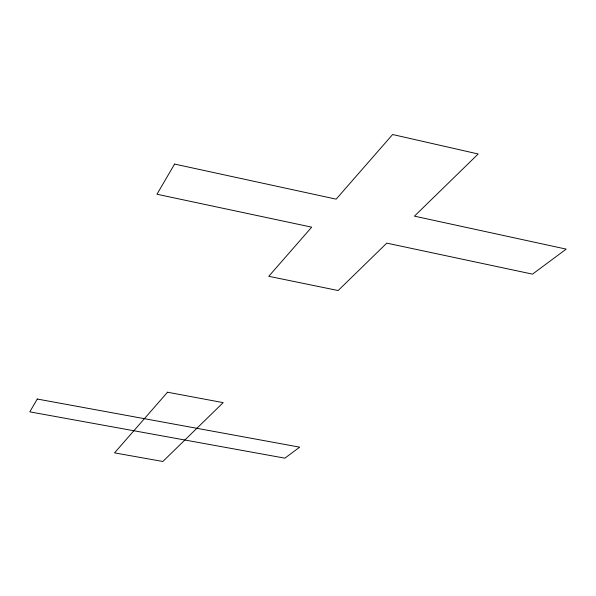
<?xml version="1.0" encoding="UTF-8"?>
<svg xmlns="http://www.w3.org/2000/svg" width="596" height="596" viewBox="0 0 596 596"><rect width="100%" height="100%" fill="white"/><g stroke="black" fill="none" stroke-linecap="round" stroke-linejoin="round"><path stroke-width="0.89" d="M37.287 399.037L29.8 411.851L284.873 458.168L299.691 447.156L37.287 399.037M174.583 164.071L156.957 194.244L311.701 227.158L268.766 276.306L338.148 290.535L386.767 243.131L532.519 274.138L566.2 249.113L414.436 216.154L478.193 153.984L392.622 134.517L336.159 199.153L174.583 164.071M167.521 392.213L114.536 452.871L162.842 461.483L223.187 402.635L167.521 392.213"/></g></svg>
